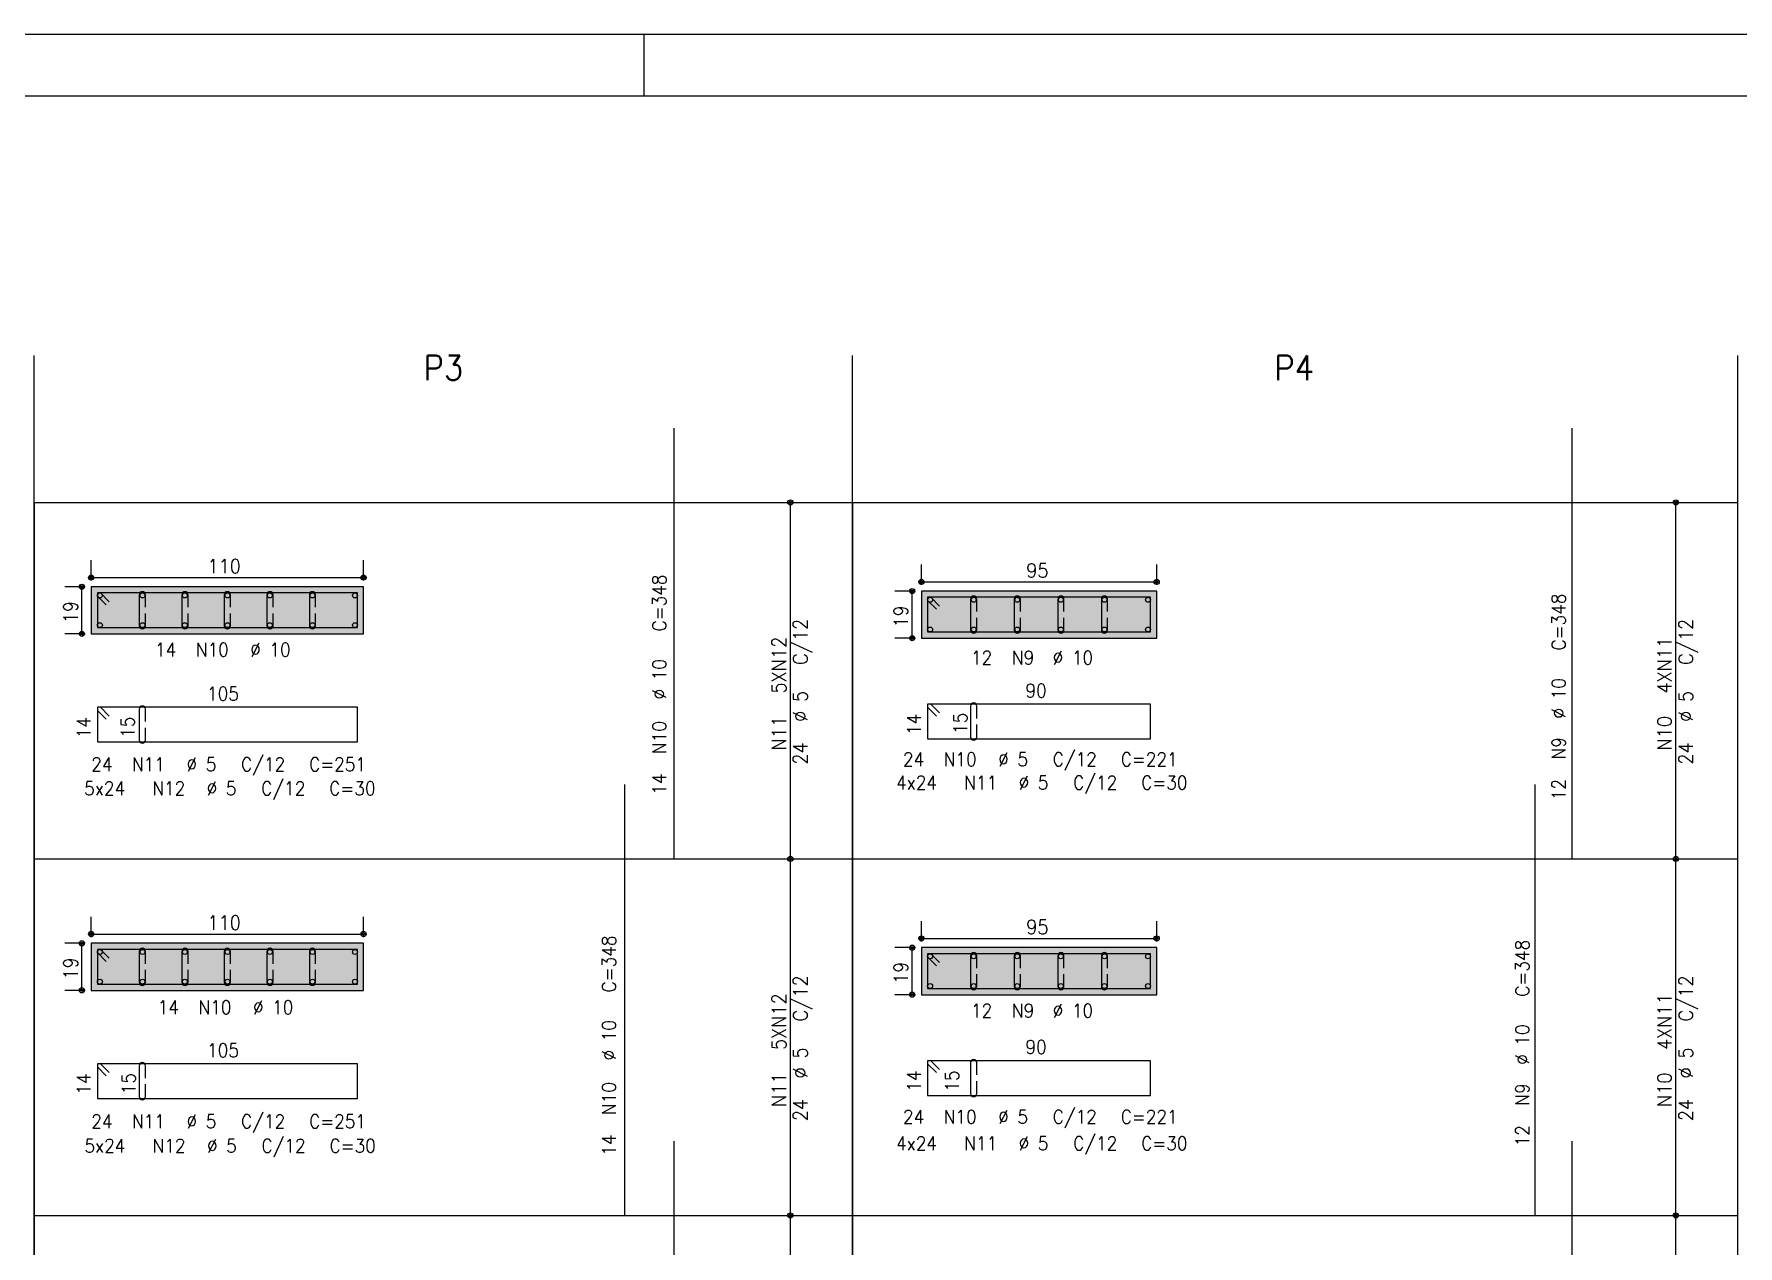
# Model space of a CAD drawing. Extents: x 0 to 119, y 0 to 84.
# Drawn here: x 35.04 to 62.57, y 64.52 to 84.1 of the extents above; entities that cross this region are included whole.
import ezdxf

# ---------------------------------------------------------------- set-up
doc = ezdxf.new("R2010")
doc.units = 0
for name, color, linetype in [('15', 15, 'Continuous'), ('18', 4, 'Continuous'), ('2', 2, 'Continuous'), ('25', 1, 'Continuous'), ('26', 3, 'Continuous'), ('3', 3, 'Continuous'), ('51', 7, 'Continuous'), ('6', 6, 'Continuous'), ('64', 7, 'Continuous')]:
    doc.layers.add(name, color=color, linetype=linetype)
doc.styles.get("Standard").update_dxf_attribs({"font": 'standard'})

msp = doc.modelspace()

# ---------------------------------------------------------------- linework, layer by layer
at = {"layer": '15', "linetype": 'Continuous'}
msp.add_line((48.261751, 76.53376), (62.56538, 76.53376), dxfattribs=at)
for points in [[(35.042739, 76.53376), (35.042739, 70.77376), (48.26076, 70.77376), (48.26076, 76.53376)], [(35.042739, 76.53376), (48.26076, 76.53376)], [(48.261751, 76.53376), (48.261751, 70.77376), (62.56538, 70.77376), (62.56538, 76.53376)], [(35.042739, 70.77376), (35.042739, 65.01376), (48.26076, 65.01376), (48.26076, 70.77376)], [(48.261751, 70.77376), (48.261751, 65.01376), (62.56538, 65.01376), (62.56538, 70.77376)], [(35.042739, 65.01376), (35.042739, 59.25376), (48.26076, 59.25376), (48.26076, 65.01376)], [(48.261751, 65.01376), (48.261751, 59.25376), (62.56538, 59.25376), (62.56538, 65.01376)]]:
    msp.add_lwpolyline(points, dxfattribs=at)
at = {"layer": '18', "linetype": 'Continuous'}
for p, q in [((47.25956, 70.77376), (47.25956, 76.53376)), ((61.56418, 70.77376), (61.56418, 76.53376)), ((35.96576, 75.27016), (35.96576, 75.59816)), ((40.36576, 75.27016), (40.36576, 75.59816)), ((49.37718, 75.200073), (49.37718, 75.528073)), ((53.17718, 75.200073), (53.17718, 75.528073)), ((35.86576, 75.17016), (35.53776, 75.17016)), ((35.81576, 74.41016), (35.81576, 75.17016)), ((35.96576, 75.32016), (40.36576, 75.32016)), ((49.37718, 75.250073), (53.17718, 75.250073)), ((36.11576, 75.07016), (36.06576, 75.07016)), ((36.06576, 75.07016), (36.06576, 75.02016)), ((36.11576, 75.07016), (36.06576, 75.07016)), ((36.06576, 75.07016), (36.06576, 75.02016)), ((36.06576, 75.02016), (36.06576, 74.51016)), ((36.06576, 75.02016), (36.207181, 74.878739)), ((36.257181, 74.928739), (36.11576, 75.07016)), ((40.26576, 75.07016), (36.11576, 75.07016)), ((36.74256, 75.04016), (36.74256, 74.54016)), ((36.84256, 74.84016), (36.84256, 75.04016)), ((37.42896, 75.04016), (37.42896, 74.54016)), ((37.52896, 74.84016), (37.52896, 75.04016)), ((38.11576, 75.04016), (38.11576, 74.54016)), ((38.21576, 74.84016), (38.21576, 75.04016)), ((38.80256, 75.04016), (38.80256, 74.54016)), ((38.90256, 74.84016), (38.90256, 75.04016)), ((39.48896, 75.04016), (39.48896, 74.54016)), ((39.58896, 74.84016), (39.58896, 75.04016)), ((40.26576, 74.51016), (40.26576, 75.07016)), ((49.27718, 75.100073), (48.94918, 75.100073)), ((49.22718, 74.340073), (49.22718, 75.100073)), ((49.52718, 75.000073), (49.47718, 75.000073)), ((49.47718, 75.000073), (49.47718, 74.950073)), ((49.52718, 75.000073), (49.47718, 75.000073)), ((49.47718, 75.000073), (49.47718, 74.950073)), ((49.47718, 74.950073), (49.47718, 74.440073)), ((49.47718, 74.950073), (49.618601, 74.808651)), ((49.668601, 74.858651), (49.52718, 75.000073)), ((53.07718, 75.000073), (49.52718, 75.000073)), ((50.17118, 74.970073), (50.17118, 74.470073)), ((50.27118, 74.770073), (50.27118, 74.970073)), ((50.87518, 74.970073), (50.87518, 74.470073)), ((50.97518, 74.770073), (50.97518, 74.970073)), ((51.57918, 74.970072), (51.57918, 74.470073)), ((51.67918, 74.770073), (51.67918, 74.970073)), ((52.28318, 74.970072), (52.28318, 74.470072)), ((52.38318, 74.770072), (52.38318, 74.970073)), ((53.07718, 74.440073), (53.07718, 75.000073)), ((36.84256, 74.54016), (36.84256, 74.74016)), ((37.52896, 74.54016), (37.52896, 74.74016)), ((38.21576, 74.54016), (38.21576, 74.74016)), ((38.90256, 74.54016), (38.90256, 74.74016)), ((39.58896, 74.54016), (39.58896, 74.74016)), ((50.27118, 74.470073), (50.27118, 74.670073)), ((50.97518, 74.470073), (50.97518, 74.670073)), ((51.67918, 74.470072), (51.67918, 74.670072)), ((52.38318, 74.470072), (52.38318, 74.670072)), ((35.86576, 74.41016), (35.53776, 74.41016)), ((36.06576, 74.51016), (40.26576, 74.51016)), ((49.27718, 74.340073), (48.94918, 74.340073)), ((49.47718, 74.440073), (53.07718, 74.440073)), ((47.25956, 65.01376), (47.25956, 70.77376)), ((61.56418, 65.01376), (61.56418, 70.77376)), ((35.96576, 69.51016), (35.96576, 69.83816)), ((40.36576, 69.51016), (40.36576, 69.83816)), ((49.37718, 69.440072), (49.37718, 69.768073)), ((53.17718, 69.440072), (53.17718, 69.768073)), ((35.86576, 69.41016), (35.53776, 69.41016)), ((35.81576, 68.65016), (35.81576, 69.41016)), ((35.96576, 69.56016), (40.36576, 69.56016)), ((49.37718, 69.490072), (53.17718, 69.490072)), ((36.11576, 69.31016), (36.06576, 69.31016)), ((36.06576, 69.31016), (36.06576, 69.26016)), ((36.11576, 69.31016), (36.06576, 69.31016)), ((36.06576, 69.31016), (36.06576, 69.26016)), ((36.06576, 69.26016), (36.06576, 68.75016)), ((36.06576, 69.26016), (36.207181, 69.118739)), ((36.257181, 69.168739), (36.11576, 69.31016)), ((40.26576, 69.31016), (36.11576, 69.31016)), ((36.74256, 69.28016), (36.74256, 68.78016)), ((36.84256, 69.08016), (36.84256, 69.28016)), ((37.42896, 69.28016), (37.42896, 68.78016)), ((37.52896, 69.08016), (37.52896, 69.28016)), ((38.11576, 69.28016), (38.11576, 68.78016)), ((38.21576, 69.08016), (38.21576, 69.28016)), ((38.80256, 69.28016), (38.80256, 68.78016)), ((38.90256, 69.08016), (38.90256, 69.28016)), ((39.48896, 69.28016), (39.48896, 68.78016)), ((39.58896, 69.08016), (39.58896, 69.28016)), ((40.26576, 68.75016), (40.26576, 69.31016)), ((49.27718, 69.340073), (48.94918, 69.340073)), ((49.22718, 68.580073), (49.22718, 69.340073)), ((49.52718, 69.240072), (49.47718, 69.240072)), ((49.47718, 69.240072), (49.47718, 69.190072)), ((49.52718, 69.240072), (49.47718, 69.240072)), ((49.47718, 69.240072), (49.47718, 69.190072)), ((49.47718, 69.190072), (49.47718, 68.680073)), ((49.47718, 69.190072), (49.618601, 69.048651)), ((49.668601, 69.098651), (49.52718, 69.240072)), ((53.07718, 69.240072), (49.52718, 69.240072)), ((50.17118, 69.210072), (50.17118, 68.710073)), ((50.27118, 69.010073), (50.27118, 69.210073)), ((50.87518, 69.210073), (50.87518, 68.710073)), ((50.97518, 69.010073), (50.97518, 69.210073)), ((51.57918, 69.210073), (51.57918, 68.710073)), ((51.67918, 69.010073), (51.67918, 69.210073)), ((52.28318, 69.210073), (52.28318, 68.710073)), ((52.38318, 69.010073), (52.38318, 69.210073)), ((53.07718, 68.680073), (53.07718, 69.240072)), ((36.84256, 68.78016), (36.84256, 68.98016)), ((37.52896, 68.78016), (37.52896, 68.98016)), ((38.21576, 68.78016), (38.21576, 68.98016)), ((38.90256, 68.78016), (38.90256, 68.98016)), ((39.58896, 68.78016), (39.58896, 68.98016)), ((50.27118, 68.710072), (50.27118, 68.910072)), ((50.97518, 68.710073), (50.97518, 68.910073)), ((51.67918, 68.710073), (51.67918, 68.910073)), ((52.38318, 68.710073), (52.38318, 68.910072)), ((35.86576, 68.65016), (35.53776, 68.65016)), ((36.06576, 68.75016), (40.26576, 68.75016)), ((49.27718, 68.580073), (48.94918, 68.580073)), ((49.47718, 68.680073), (53.07718, 68.680073)), ((47.25956, 59.25376), (47.25956, 65.01376)), ((61.56418, 59.25376), (61.56418, 65.01376))]:
    msp.add_line(p, q, dxfattribs=at)
for centre, radius in [((47.25956, 76.53376), 0.041625), ((47.25956, 76.53376), 0.02075), ((61.56418, 76.53376), 0.041625), ((61.56418, 76.53376), 0.02075), ((35.81576, 75.17016), 0.041625), ((35.81576, 75.17016), 0.02075), ((35.96576, 75.32016), 0.041625), ((35.96576, 75.32016), 0.02075), ((40.36576, 75.32016), 0.041625), ((40.36576, 75.32016), 0.02075), ((49.22718, 75.100073), 0.041625), ((49.37718, 75.250073), 0.041625), ((49.37718, 75.250073), 0.02075), ((53.17718, 75.250073), 0.041625), ((53.17718, 75.250073), 0.02075), ((49.22718, 75.100073), 0.02075), ((35.81576, 74.41016), 0.041625), ((35.81576, 74.41016), 0.02075), ((49.22718, 74.340073), 0.041625), ((49.22718, 74.340073), 0.02075), ((47.25956, 70.77376), 0.041625), ((47.25956, 70.77376), 0.041625), ((47.25956, 70.77376), 0.02075), ((47.25956, 70.77376), 0.02075), ((61.56418, 70.77376), 0.041625), ((61.56418, 70.77376), 0.041625), ((61.56418, 70.77376), 0.02075), ((61.56418, 70.77376), 0.02075), ((35.81576, 69.41016), 0.041625), ((35.81576, 69.41016), 0.02075), ((35.96576, 69.56016), 0.041625), ((35.96576, 69.56016), 0.02075), ((40.36576, 69.56016), 0.041625), ((40.36576, 69.56016), 0.02075), ((49.22718, 69.340073), 0.041625), ((49.22718, 69.340073), 0.02075), ((49.37718, 69.490072), 0.041625), ((49.37718, 69.490072), 0.02075), ((53.17718, 69.490072), 0.041625), ((53.17718, 69.490072), 0.02075), ((35.81576, 68.65016), 0.041625), ((35.81576, 68.65016), 0.02075), ((49.22718, 68.580073), 0.041625), ((49.22718, 68.580073), 0.02075), ((47.25956, 65.01376), 0.041625), ((47.25956, 65.01376), 0.041625), ((47.25956, 65.01376), 0.02075), ((47.25956, 65.01376), 0.02075), ((61.56418, 65.01376), 0.041625), ((61.56418, 65.01376), 0.041625), ((61.56418, 65.01376), 0.02075), ((61.56418, 65.01376), 0.02075)]:
    msp.add_circle(centre, radius, dxfattribs=at)
for centre, start, end in [((36.79256, 75.04016), 0, 180), ((37.47896, 75.04016), 0, 180), ((38.16576, 75.04016), 0, 180), ((38.85256, 75.04016), 0, 180), ((39.53896, 75.04016), 0, 180), ((50.22118, 74.970073), 0, 180), ((50.92518, 74.970073), 0, 180), ((51.62918, 74.970073), 0, 180), ((52.33318, 74.970072), 0, 180), ((36.79256, 74.54016), 180, 0), ((37.47896, 74.54016), 180, 0), ((38.16576, 74.54016), 180, 0), ((38.85256, 74.54016), 180, 0), ((39.53896, 74.54016), 180, 0), ((50.22118, 74.470073), 180, 0), ((50.92518, 74.470073), 180, 0), ((51.62918, 74.470073), 180, 0), ((52.33318, 74.470072), 180, 0), ((36.79256, 69.28016), 0, 180), ((37.47896, 69.28016), 0, 180), ((38.16576, 69.28016), 0, 180), ((38.85256, 69.28016), 0, 180), ((39.53896, 69.28016), 0, 180), ((50.22118, 69.210072), 0, 180), ((50.92518, 69.210073), 0, 180), ((51.62918, 69.210073), 0, 180), ((52.33318, 69.210073), 0, 180), ((36.79256, 68.78016), 180, 0), ((37.47896, 68.78016), 180, 0), ((38.16576, 68.78016), 180, 0), ((38.85256, 68.78016), 180, 0), ((39.53896, 68.78016), 180, 0), ((50.22118, 68.710072), 180, 0), ((50.92518, 68.710073), 180, 0), ((51.62918, 68.710073), 180, 0), ((52.33318, 68.710073), 180, 0)]:
    msp.add_arc(centre, 0.05, start, end, dxfattribs=at)
at = {"layer": '2', "linetype": 'Continuous'}
msp.add_line((44.9, 83.1), (44.9, 84.1), dxfattribs=at)
msp.add_lwpolyline([(0, 0), (0, 84.1), (118.9, 84.1), (118.9, 0), (0, 0)], dxfattribs=at)
at = {"layer": '25', "linetype": 'Continuous'}
for p, q in [((47.25956, 76.53376), (47.25956, 76.53376)), ((61.56418, 76.53376), (61.56418, 76.53376)), ((35.96576, 75.17016), (35.96576, 75.17016)), ((35.96576, 75.17016), (35.96576, 75.17016)), ((40.36576, 75.17016), (40.36576, 75.17016)), ((49.37718, 75.100073), (49.37718, 75.100073)), ((49.37718, 75.100073), (49.37718, 75.100073)), ((53.17718, 75.100073), (53.17718, 75.100073)), ((35.96576, 74.41016), (35.96576, 74.41016)), ((49.37718, 74.340073), (49.37718, 74.340073)), ((47.25956, 70.77376), (47.25956, 70.77376)), ((47.25956, 70.77376), (47.25956, 70.77376)), ((61.56418, 70.77376), (61.56418, 70.77376)), ((61.56418, 70.77376), (61.56418, 70.77376)), ((35.96576, 69.41016), (35.96576, 69.41016)), ((35.96576, 69.41016), (35.96576, 69.41016)), ((40.36576, 69.41016), (40.36576, 69.41016)), ((49.37718, 69.340073), (49.37718, 69.340073)), ((49.37718, 69.340073), (49.37718, 69.340073)), ((53.17718, 69.340073), (53.17718, 69.340073)), ((35.96576, 68.65016), (35.96576, 68.65016)), ((49.37718, 68.580073), (49.37718, 68.580073)), ((47.25956, 65.01376), (47.25956, 65.01376)), ((47.25956, 65.01376), (47.25956, 65.01376)), ((61.56418, 65.01376), (61.56418, 65.01376)), ((61.56418, 65.01376), (61.56418, 65.01376))]:
    msp.add_line(p, q, dxfattribs=at)
at = {"layer": '26', "linetype": 'Continuous'}
for points in [[(35.96576, 74.41016), (40.36576, 74.41016), (40.36576, 75.17016), (35.96576, 75.17016), (35.96576, 74.41016)], [(49.37718, 74.340073), (53.17718, 74.340073), (53.17718, 75.100073), (49.37718, 75.100073), (49.37718, 74.340073)], [(35.96576, 68.65016), (40.36576, 68.65016), (40.36576, 69.41016), (35.96576, 69.41016), (35.96576, 68.65016)], [(49.37718, 68.580073), (53.17718, 68.580073), (53.17718, 69.340073), (49.37718, 69.340073), (49.37718, 68.580073)]]:
    msp.add_lwpolyline(points, dxfattribs=at)
for points in [[(35.96576, 74.41016), (40.36576, 74.41016), (40.36576, 75.17016)], [(35.96576, 74.41016), (40.36576, 75.17016), (35.96576, 75.17016)], [(35.96576, 74.41016), (35.96576, 75.17016), (35.96576, 74.41016)], [(49.37718, 74.340073), (53.17718, 74.340073), (53.17718, 75.100073)], [(49.37718, 74.340073), (53.17718, 75.100073), (49.37718, 75.100073)], [(49.37718, 74.340073), (49.37718, 75.100073), (49.37718, 74.340073)], [(35.96576, 68.65016), (40.36576, 68.65016), (40.36576, 69.41016)], [(35.96576, 68.65016), (40.36576, 69.41016), (35.96576, 69.41016)], [(35.96576, 68.65016), (35.96576, 69.41016), (35.96576, 68.65016)], [(49.37718, 68.580073), (53.17718, 68.580073), (53.17718, 69.340073)], [(49.37718, 68.580073), (53.17718, 69.340073), (49.37718, 69.340073)], [(49.37718, 68.580073), (49.37718, 69.340073), (49.37718, 68.580073)]]:
    msp.add_solid(points, dxfattribs=at)
at = {"layer": '3', "linetype": 'Continuous'}
for points in [[(117.9, 1), (2.499999, 1), (2.499999, 83.1), (117.9, 83.1), (117.9, 1)], [(35.96576, 74.41016), (40.36576, 74.41016), (40.36576, 75.17016), (35.96576, 75.17016), (35.96576, 74.41016)], [(49.37718, 74.340073), (53.17718, 74.340073), (53.17718, 75.100073), (49.37718, 75.100073), (49.37718, 74.340073)], [(35.96576, 68.65016), (40.36576, 68.65016), (40.36576, 69.41016), (35.96576, 69.41016), (35.96576, 68.65016)], [(49.37718, 68.580073), (53.17718, 68.580073), (53.17718, 69.340073), (49.37718, 69.340073), (49.37718, 68.580073)]]:
    msp.add_lwpolyline(points, dxfattribs=at)
at = {"layer": '51', "linetype": 'Continuous'}
for centre in [(36.10576, 75.03016), (36.79256, 75.03016), (37.47896, 75.03016), (38.16576, 75.03016), (38.85256, 75.03016), (39.53896, 75.03016), (40.22576, 75.03016), (49.51718, 74.960073), (50.22118, 74.960073), (50.92518, 74.960073), (51.62918, 74.960073), (52.33318, 74.960073), (53.03718, 74.960073), (36.10576, 74.55016), (36.79256, 74.55016), (37.47896, 74.55016), (38.16576, 74.55016), (38.85256, 74.55016), (39.53896, 74.55016), (40.22576, 74.55016), (49.51718, 74.480073), (50.22118, 74.480073), (50.92518, 74.480073), (51.62918, 74.480073), (52.33318, 74.480073), (53.03718, 74.480073), (36.10576, 69.27016), (36.79256, 69.27016), (37.47896, 69.27016), (38.16576, 69.27016), (38.85256, 69.27016), (39.53896, 69.27016), (40.22576, 69.27016), (49.51718, 69.200073), (50.22118, 69.200073), (50.92518, 69.200073), (51.62918, 69.200073), (52.33318, 69.200073), (53.03718, 69.200073), (36.10576, 68.79016), (36.79256, 68.79016), (37.47896, 68.79016), (38.16576, 68.79016), (38.85256, 68.79016), (39.53896, 68.79016), (40.22576, 68.79016), (49.51718, 68.720073), (50.22118, 68.720073), (50.92518, 68.720073), (51.62918, 68.720073), (52.33318, 68.720073), (53.03718, 68.720073)]:
    msp.add_circle(centre, 0.04, dxfattribs=at)
at = {"layer": '6', "linetype": 'Continuous'}
for p, q in [((35.042739, 6.295739), (35.042739, 78.909078)), ((48.26076, 6.295739), (48.26076, 78.909078)), ((48.261751, 6.295739), (48.261751, 78.909078)), ((62.56538, 6.295739), (62.56538, 78.909078))]:
    msp.add_line(p, q, dxfattribs=at)
at = {"layer": '64', "linetype": 'Continuous'}
for p, q in [((45.38446, 70.77376), (45.38446, 77.73376)), ((59.88918, 70.77376), (59.88918, 77.73376)), ((36.11576, 73.22336), (36.06576, 73.22336)), ((36.06576, 73.22336), (36.06576, 73.17336)), ((36.11576, 73.22336), (36.06576, 73.22336)), ((36.06576, 73.22336), (36.06576, 73.17336)), ((36.257181, 73.081939), (36.11576, 73.22336)), ((40.26576, 73.22336), (36.11576, 73.22336)), ((40.26576, 72.66336), (40.26576, 73.22336)), ((49.52718, 73.273448), (49.47718, 73.273448)), ((49.47718, 73.273448), (49.47718, 73.223448)), ((49.52718, 73.273448), (49.47718, 73.273448)), ((49.47718, 73.273448), (49.47718, 73.223448)), ((49.47718, 73.223448), (49.47718, 72.713448)), ((49.47718, 73.223448), (49.618601, 73.082026)), ((49.668601, 73.132026), (49.52718, 73.273448)), ((53.07718, 73.273448), (49.52718, 73.273448)), ((50.17118, 73.243448), (50.17118, 72.743448)), ((50.27118, 73.043447), (50.27118, 73.243448)), ((53.07718, 72.713448), (53.07718, 73.273448)), ((36.06576, 73.17336), (36.06576, 72.66336)), ((36.06576, 73.17336), (36.207181, 73.031939)), ((36.74256, 73.19336), (36.74256, 72.69336)), ((36.84256, 72.99336), (36.84256, 73.19336)), ((50.27118, 72.743448), (50.27118, 72.943448)), ((36.06576, 72.66336), (40.26576, 72.66336)), ((36.84256, 72.69336), (36.84256, 72.89336)), ((49.47718, 72.713448), (53.07718, 72.713448)), ((44.58446, 65.01376), (44.58446, 71.97376)), ((59.28918, 65.01376), (59.28918, 71.97376)), ((36.11576, 67.46336), (36.06576, 67.46336)), ((36.06576, 67.46336), (36.06576, 67.41336)), ((36.11576, 67.46336), (36.06576, 67.46336)), ((36.06576, 67.46336), (36.06576, 67.41336)), ((36.257181, 67.321939), (36.11576, 67.46336)), ((40.26576, 67.46336), (36.11576, 67.46336)), ((36.74256, 67.43336), (36.74256, 66.93336)), ((36.84256, 67.23336), (36.84256, 67.43336)), ((40.26576, 66.90336), (40.26576, 67.46336)), ((49.52718, 67.513447), (49.47718, 67.513447)), ((49.47718, 67.513447), (49.47718, 67.463448)), ((49.52718, 67.513447), (49.47718, 67.513447)), ((49.47718, 67.513447), (49.47718, 67.463448)), ((49.47718, 67.463448), (49.47718, 66.953447)), ((49.47718, 67.463448), (49.618601, 67.322026)), ((49.668601, 67.372026), (49.52718, 67.513447)), ((53.07718, 67.513447), (49.52718, 67.513447)), ((50.17118, 67.483447), (50.17118, 66.983447)), ((50.27118, 67.283447), (50.27118, 67.483447)), ((53.07718, 66.953447), (53.07718, 67.513447)), ((36.06576, 67.41336), (36.06576, 66.90336)), ((36.06576, 67.41336), (36.207181, 67.271939)), ((50.27118, 66.983447), (50.27118, 67.183448)), ((36.06576, 66.90336), (40.26576, 66.90336)), ((36.84256, 66.93336), (36.84256, 67.13336)), ((49.47718, 66.953447), (53.07718, 66.953447)), ((45.38446, 59.25376), (45.38446, 66.21376)), ((59.88918, 59.25376), (59.88918, 66.21376))]:
    msp.add_line(p, q, dxfattribs=at)
for centre, start, end in [((36.79256, 73.19336), 0, 180), ((50.22118, 73.243448), 0, 180), ((36.79256, 72.69336), 180, 0), ((50.22118, 72.743448), 180, 0), ((36.79256, 67.43336), 0, 180), ((50.22118, 67.483447), 0, 180), ((36.79256, 66.93336), 180, 0), ((50.22118, 66.983447), 180, 0)]:
    msp.add_arc(centre, 0.05, start, end, dxfattribs=at)

# ---------------------------------------------------------------- texts
at = {"layer": '2', "linetype": 'Continuous'}
for s, p in [('12', (48.25976, 76.53376)), ('12', (62.56438, 76.53376)), ('11', (48.25976, 70.77376)), ('11', (62.56438, 70.77376)), ('10', (48.25976, 65.01376)), ('10', (62.56438, 65.01376))]:
    msp.add_text(s, height=0.001, dxfattribs=at).set_placement(p)
at = {"layer": '25', "linetype": 'Continuous'}
for s, height, p in [('110', 0.23, (37.84376, 75.38916)), ('95', 0.23, (51.07018, 75.319073)), ('14', 0.22, (36.995053, 74.045707)), ('N10', 0.22, (37.655053, 74.045707)), ('%%C 10', 0.22, (38.535053, 74.045707)), ('12', 0.22, (50.17718, 73.916424)), ('N9', 0.22, (50.83718, 73.916424)), ('%%C 10', 0.22, (51.49718, 73.916424)), ('110', 0.23, (37.84376, 69.62916)), ('95', 0.23, (51.07018, 69.559072)), ('14', 0.22, (37.038783, 68.267921)), ('N10', 0.22, (37.698783, 68.267921)), ('%%C 10', 0.22, (38.578783, 68.267921)), ('12', 0.22, (50.17718, 68.213502)), ('N9', 0.22, (50.83718, 68.213502)), ('%%C 10', 0.22, (51.49718, 68.213502))]:
    msp.add_text(s, height=height, dxfattribs=at).set_placement(p)
for s, p in [('19', (35.74676, 74.58316)), ('C/12', (47.53556, 73.90676)), ('19', (49.15818, 74.513073)), ('C/12', (61.84018, 73.90676)), ('5XN12', (47.19056, 73.44676)), ('4XN11', (61.49518, 73.44676)), ('%%C 5', (47.53556, 72.98676)), ('%%C 5', (61.84018, 72.98676)), ('N11', (47.19056, 72.52676)), ('N10', (61.49518, 72.52676)), ('24', (47.53556, 72.29676)), ('24', (61.84018, 72.29676)), ('19', (35.74676, 68.82316)), ('C/12', (47.53556, 68.14676)), ('19', (49.15818, 68.753073)), ('C/12', (61.84018, 68.14676)), ('5XN12', (47.19056, 67.68676)), ('4XN11', (61.49518, 67.68676)), ('%%C 5', (47.53556, 67.22676)), ('%%C 5', (61.84018, 67.22676)), ('N11', (47.19056, 66.76676)), ('N10', (61.49518, 66.76676)), ('24', (47.53556, 66.53676)), ('24', (61.84018, 66.53676))]:
    msp.add_text(s, height=0.23, rotation=90, dxfattribs=at).set_placement(p)
at = {"layer": '26', "linetype": 'Continuous'}
for s, p in [('C=348', (45.252176, 74.448937)), ('C=348', (59.782329, 74.141645)), ('%%C 10', (45.252176, 73.348937)), ('%%C 10', (59.782329, 73.041645)), ('14', (35.95576, 72.72336)), ('15', (36.665967, 72.729361)), ('N10', (45.252176, 72.468937)), ('14', (49.36718, 72.773448)), ('15', (50.116293, 72.792948)), ('N9', (59.782329, 72.381645)), ('14', (45.252176, 71.808937)), ('12', (59.782329, 71.721645)), ('C=348', (44.437974, 68.616977)), ('C=348', (59.194513, 68.548216)), ('%%C 10', (44.437974, 67.516977)), ('%%C 10', (59.194513, 67.448216)), ('14', (35.95576, 66.96336)), ('15', (36.680686, 66.971519)), ('14', (49.36718, 67.013447)), ('15', (49.98118, 67.013447)), ('N10', (44.437974, 66.636977)), ('N9', (59.194513, 66.788216)), ('12', (59.194513, 66.128216)), ('14', (44.437974, 65.976977))]:
    msp.add_text(s, height=0.22, rotation=90, dxfattribs=at).set_placement(p)
for s, p in [('105', (37.83576, 73.33336)), ('90', (51.05718, 73.383448)), ('24', (35.96576, 72.19285)), ('N11', (36.62576, 72.19285)), ('%%C 5', (37.50576, 72.19285)), ('C/12', (38.38576, 72.19285)), ('C=251', (39.48576, 72.19285)), ('24', (49.07718, 72.273982)), ('N10', (49.73718, 72.273982)), ('%%C 5', (50.61718, 72.273982)), ('C/12', (51.49718, 72.273982)), ('C=221', (52.59718, 72.273982)), ('4x24', (48.96718, 71.897589)), ('N11', (50.06718, 71.897589)), ('%%C 5', (50.94718, 71.897589)), ('C/12', (51.82718, 71.897589)), ('C=30', (52.92718, 71.897589)), ('5x24', (35.851228, 71.803929)), ('N12', (36.951228, 71.803929)), ('%%C 5', (37.831228, 71.803929)), ('C/12', (38.711228, 71.803929)), ('C=30', (39.811228, 71.803929)), ('105', (37.83576, 67.57336)), ('90', (51.05718, 67.623447)), ('24', (35.96576, 66.423042)), ('N11', (36.62576, 66.423042)), ('%%C 5', (37.50576, 66.423042)), ('C/12', (38.38576, 66.423042)), ('C=251', (39.48576, 66.423042)), ('24', (49.07718, 66.496923)), ('N10', (49.73718, 66.496923)), ('%%C 5', (50.61718, 66.496923)), ('C/12', (51.49718, 66.496923)), ('C=221', (52.59718, 66.496923)), ('5x24', (35.85576, 66.028682)), ('N12', (36.95576, 66.028682)), ('%%C 5', (37.83576, 66.028682)), ('C/12', (38.71576, 66.028682)), ('C=30', (39.81576, 66.028682)), ('4x24', (48.96718, 66.069204)), ('N11', (50.06718, 66.069204)), ('%%C 5', (50.94718, 66.069204)), ('C/12', (51.82718, 66.069204)), ('C=30', (52.92718, 66.069204))]:
    msp.add_text(s, height=0.22, dxfattribs=at).set_placement(p)
at = {"layer": '3', "linetype": 'Continuous'}
for p in [(48.26056, 73.65226), (62.56518, 73.65226), (48.26056, 67.89226), (62.56518, 67.89226)]:
    msp.add_text('288', height=0.001, rotation=90, dxfattribs=at).set_placement(p)
at = {"layer": '6', "linetype": 'Continuous'}
for s, p in [('P3', (41.334174, 78.509078)), ('P4', (55.078982, 78.509078))]:
    msp.add_text(s, height=0.4, dxfattribs=at).set_placement(p)

doc.saveas('drawing.dxf')
